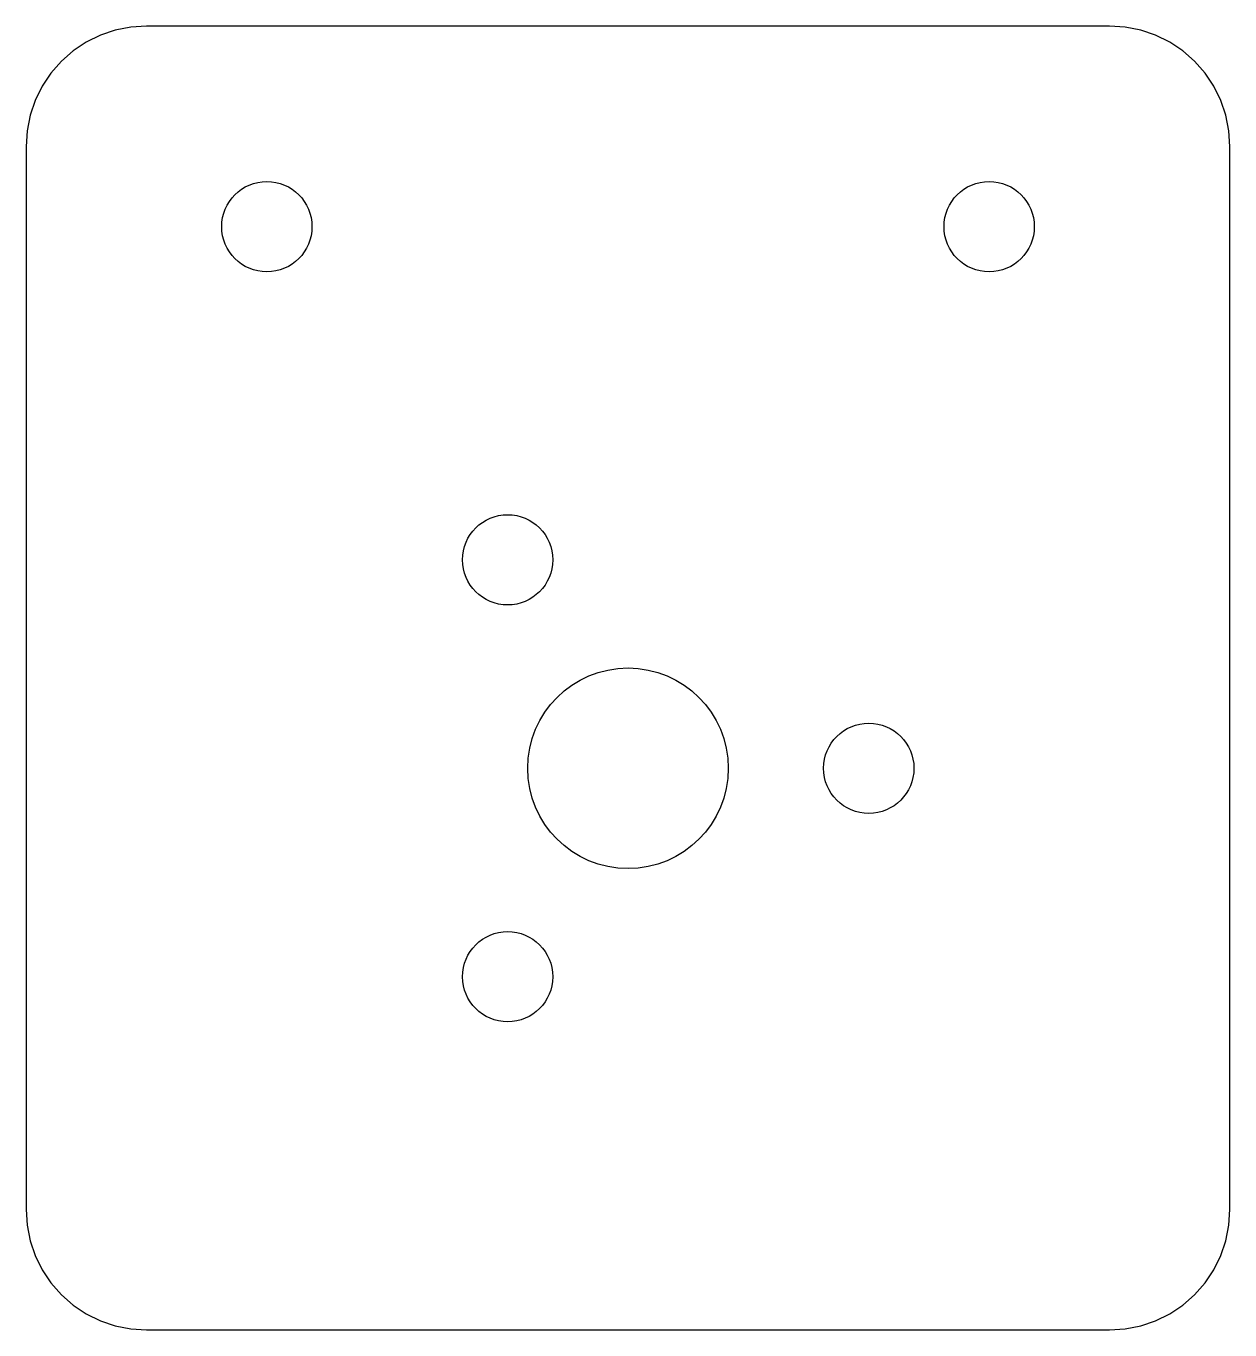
# Model space of a CAD drawing. Header units: millimetres. Extents: x 0 to 60, y 0 to 65.
import ezdxf

# ---------------------------------------------------------------- set-up
doc = ezdxf.new("R2010")
doc.units = ezdxf.units.MM
doc.layers.add('CUT', color=7, linetype='Continuous')

msp = doc.modelspace()

# ---------------------------------------------------------------- linework, layer by layer
at = {"layer": 'CUT'}
msp.add_lwpolyline([(0, 6), (0.051, 5.217), (0.204, 4.447), (0.457, 3.704), (0.804, 3), (1.24, 2.347), (1.757, 1.757), (2.347, 1.24), (3, 0.804), (3.704, 0.457), (4.447, 0.204), (5.217, 0.051), (6, 0), (54, 0), (54.783, 0.051), (55.553, 0.204), (56.296, 0.457), (57, 0.804), (57.653, 1.24), (58.243, 1.757), (58.76, 2.347), (59.196, 3), (59.543, 3.704), (59.796, 4.447), (59.949, 5.217), (60, 6), (60, 59), (59.949, 59.783), (59.796, 60.553), (59.543, 61.296), (59.196, 62), (58.76, 62.653), (58.243, 63.243), (57.653, 63.76), (57, 64.196), (56.296, 64.543), (55.553, 64.796), (54.783, 64.949), (54, 65), (6, 65), (5.217, 64.949), (4.447, 64.796), (3.704, 64.543), (3, 64.196), (2.347, 63.76), (1.757, 63.243), (1.24, 62.653), (0.804, 62), (0.457, 61.296), (0.204, 60.553), (0.051, 59.783), (0, 59)], close=True, dxfattribs=at)
for centre, radius in [((12, 55), 2.25), ((48, 55), 2.25), ((24, 38.392), 2.25), ((30, 28), 5), ((42, 28), 2.25), ((24, 17.608), 2.25)]:
    msp.add_circle(centre, radius, dxfattribs=at)

doc.saveas('drawing.dxf')
